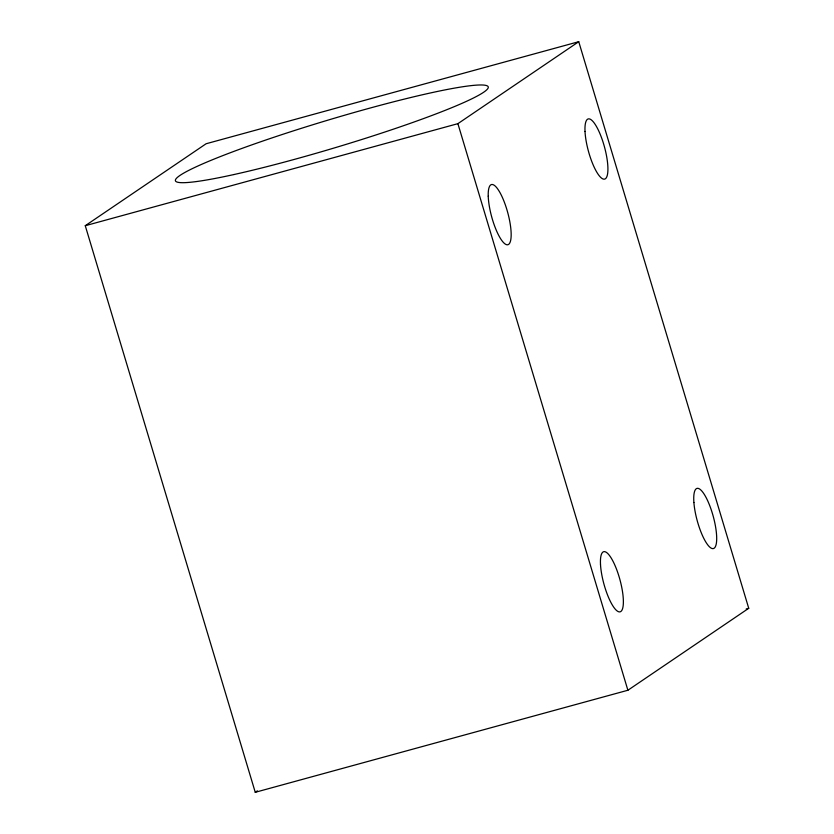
<?xml version="1.0" encoding="UTF-8"?>
<svg xmlns="http://www.w3.org/2000/svg" width="834" height="834" viewBox="0 0 834 834"><rect width="100%" height="100%" fill="white"/><g stroke="black" fill="none" stroke-linecap="round" stroke-linejoin="round"><path stroke-width="1.25" d="M85.266 225.712L206.113 143.75L578.744 41.7L748.734 608.288L627.887 690.25L255.256 792.3L85.266 225.712L457.897 123.661L578.744 41.7M255.256 792.3L257.393 790.851M746.221 608.976L748.734 608.288M457.897 123.661L627.887 690.25M488.234 196.178A31.171 8.298 74.7 0 0 506.092 244.518A31.171 8.298 74.7 0 0 504.747 203.235A31.171 8.298 74.7 0 0 488.234 196.178M585.02 131.459A31.171 8.298 74.7 0 0 603.191 179.029A31.171 8.298 74.7 0 0 601.116 136.588A31.171 8.298 74.7 0 0 585.02 131.459M600.49 564.191A31.171 8.298 74.7 0 0 618.651 611.76A31.171 8.298 74.7 0 0 616.576 569.33A31.171 8.298 74.7 0 0 600.49 564.191M693.898 502.506A31.171 8.298 74.7 0 0 712.538 548.605A31.171 8.298 74.7 0 0 709.213 504.32A31.171 8.298 74.7 0 0 693.898 502.506M233.916 174.546A163.297 14.23 -16.7 0 0 486.462 90.082A163.297 14.23 -16.7 0 0 275.064 136.88A163.297 14.23 -16.7 0 0 233.916 174.546"/></g></svg>
